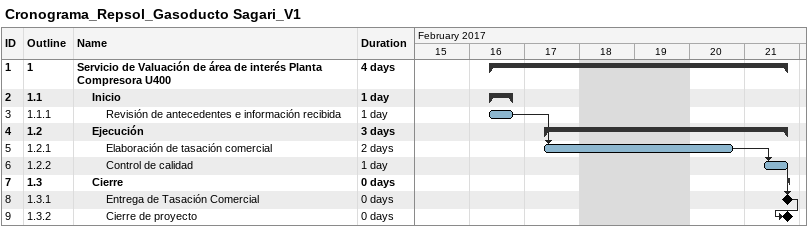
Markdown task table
Cronograma_Repsol_Gasoducto Sagari_V1

| ID | WBS | Task | Duration | Start | Finish | Predecessors |
|---|---|---|---|---|---|---|
| 1 | 1 | **Servicio de Valuación de área de interés Planta Compresora U400** | 4d | 2017-02-16 | 2017-02-21 |  |
| 2 | 1.1 | **Inicio** | 1d | 2017-02-16 | 2017-02-16 |  |
| 3 | 1.1.1 | Revisión de antecedentes e información recibida | 1d | 2017-02-16 | 2017-02-16 |  |
| 4 | 1.2 | **Ejecución** | 3d | 2017-02-17 | 2017-02-21 |  |
| 5 | 1.2.1 | Elaboración de tasación comercial | 2d | 2017-02-17 | 2017-02-20 | 3 |
| 6 | 1.2.2 | Control de calidad | 1d | 2017-02-21 | 2017-02-21 | 5 |
| 7 | 1.3 | **Cierre** | 0d | 2017-02-21 | 2017-02-21 |  |
| 8 | 1.3.1 | Entrega de Tasación Comercial | 0d | 2017-02-21 | 2017-02-21 | 6 |
| 9 | 1.3.2 | Cierre de proyecto | 0d | 2017-02-21 | 2017-02-21 | 8 |
